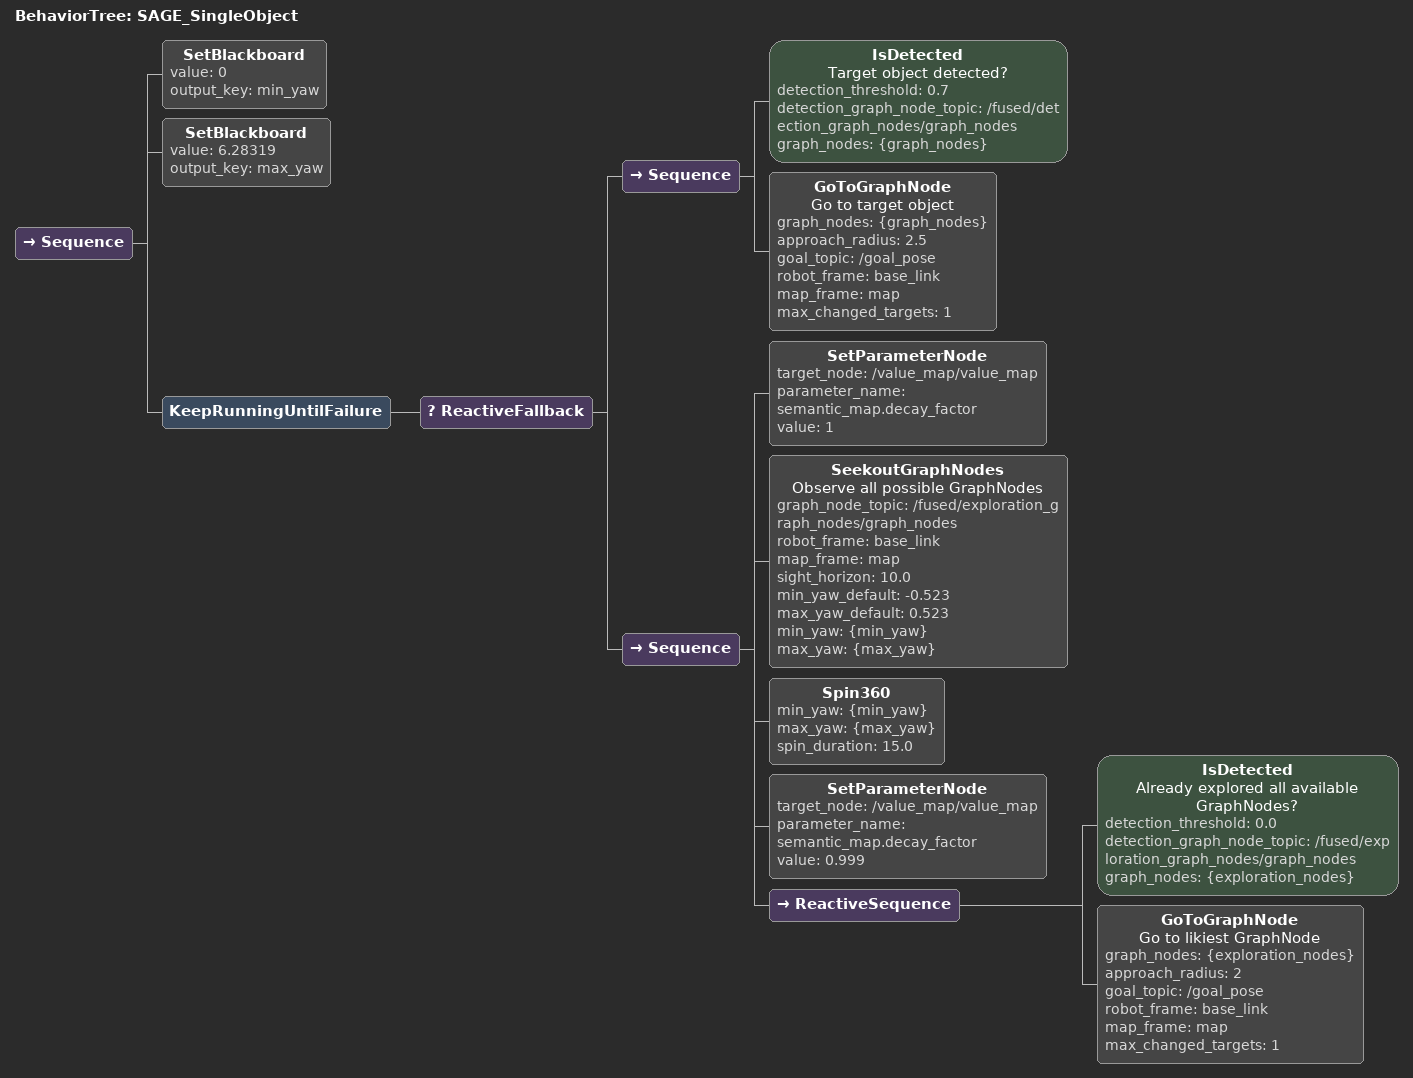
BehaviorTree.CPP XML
<?xml version="1.0" encoding="UTF-8"?>
<root BTCPP_format="4"
      main_tree_to_execute="SAGE_SingleObject">
  <BehaviorTree ID="SAGE_SingleObject">
    <Sequence>
      <SetBlackboard value="0"
                     output_key="min_yaw"/>
      <SetBlackboard value="6.28319"
                     output_key="max_yaw"/>
      <KeepRunningUntilFailure>
        <ReactiveFallback>
          <Sequence>
            <IsDetected name="Target object detected?"
                        detection_threshold="0.7"
                        detection_graph_node_topic="/fused/detection_graph_nodes/graph_nodes"
                        graph_nodes="{graph_nodes}"/>
            <GoToGraphNode name="Go to target object"
                           graph_nodes="{graph_nodes}"
                           approach_radius="2.5"
                           goal_topic="/goal_pose"
                           robot_frame="base_link"
                           map_frame="map"
                           max_changed_targets="1"/>
          </Sequence>
          <Sequence>
            <SetParameterNode target_node="/value_map/value_map"
                              parameter_name="semantic_map.decay_factor"
                              value="1"/>
            <SeekoutGraphNodes name="Observe all possible GraphNodes"
                               graph_node_topic="/fused/exploration_graph_nodes/graph_nodes"
                               robot_frame="base_link"
                               map_frame="map"
                               sight_horizon="10.0"
                               min_yaw_default="-0.523"
                               max_yaw_default="0.523"
                               min_yaw="{min_yaw}"
                               max_yaw="{max_yaw}"/>
            <Spin360 min_yaw="{min_yaw}"
                     max_yaw="{max_yaw}"
                     spin_duration="15.0"/>
            <SetParameterNode target_node="/value_map/value_map"
                              parameter_name="semantic_map.decay_factor"
                              value="0.999"/>
            <ReactiveSequence>
              <IsDetected name="Already explored all available GraphNodes?"
                          detection_threshold="0.0"
                          detection_graph_node_topic="/fused/exploration_graph_nodes/graph_nodes"
                          graph_nodes="{exploration_nodes}"/>
              <GoToGraphNode name="Go to likiest GraphNode"
                             graph_nodes="{exploration_nodes}"
                             approach_radius="2"
                             goal_topic="/goal_pose"
                             robot_frame="base_link"
                             map_frame="map"
                             max_changed_targets="1"/>
            </ReactiveSequence>
          </Sequence>
        </ReactiveFallback>
      </KeepRunningUntilFailure>
    </Sequence>
  </BehaviorTree>

</root>
